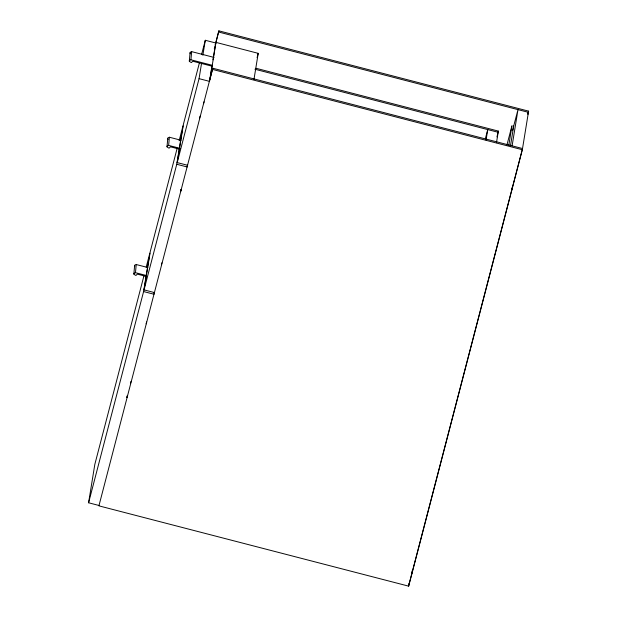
<?xml version="1.0" encoding="UTF-8"?>
<svg xmlns="http://www.w3.org/2000/svg" width="617" height="617" viewBox="0 0 617 617"><rect width="100%" height="100%" fill="white"/><g stroke="black" fill="none" stroke-linecap="round" stroke-linejoin="round"><path stroke-width="0.93" d="M133.866 273.971L134.599 265.804M146.229 275.467L135.478 272.691L136.21 264.531L134.768 265.156A1.334 1.327 5 0 0 134.645 266.143L134.776 266.451M167.022 146.676L167.755 138.517M180.287 148.412L168.634 145.404L169.367 137.236L167.924 137.861A1.334 1.327 5 0 0 167.801 138.848L168.132 139.427M189.326 61.068L190.051 52.908M212.449 65.348L190.931 59.795L191.663 51.635L190.221 52.252A1.334 1.327 5 0 0 190.098 53.239L190.429 53.818M99.005 505.477L88.586 502.778L94.825 464.393L144.023 275.506M88.586 502.778L143.599 291.556L149.838 253.171L146.206 267.13M154.458 292.581L144.039 289.874L150.278 251.497L177.179 148.211M154.327 292.389L154.019 294.255L143.599 291.556M144.039 289.874L176.755 164.269L182.994 125.883L179.123 140.769M187.614 165.287L177.195 162.587L183.434 124.202L199.468 62.656M177.195 162.587L199.06 78.66L201.489 63.682M202.862 55.252L205.299 40.275L215.719 42.974L212.973 59.826M187.483 165.094L187.175 166.968L176.755 164.269M212.063 65.441L209.479 81.359L199.06 78.66M210.088 78.59L215.973 42.388L258.214 53.34L253.988 79.331M215.233 44.84L218.865 30.85L528.607 111.145L522.337 149.723L408.655 586.15L98.913 505.855L212.788 68.232L522.53 148.535L408.847 584.962M215.271 45.095L218.865 30.85M408.655 586.15L409.156 583.104M411.547 574.612L412.148 570.895M486.057 139.99L487.746 129.585L485.34 138.84M496.477 142.689L498.359 131.097L256.07 68.286M508.763 145.512L512.01 125.536M510.452 145.944L513.699 125.968M512.11 145.836L517.995 109.633L512.48 130.634M511.601 190.499L512.056 187.715M201.651 54.265L205.299 40.275M214.3 48.828L214.785 46.961M126.894 397.217L127.38 395.35M130.534 383.234L131.02 381.375M161.415 264.685L161.909 262.803M180.503 191.424L181.012 189.45M199.638 117.947L200.124 116.096M126.948 397.471L127.526 395.559M146.129 323.84L146.615 321.981M180.727 191.332L181.213 189.465M203.556 103.671L204.042 101.805M209.626 80.357L212.788 68.232M257.088 57.651L258.214 53.34M496.963 136.912L498.359 131.097M506.904 145.118L511.763 126.462M527.882 113.944L528.607 111.145M527.928 114.199L528.414 112.333L218.673 32.038M190.931 59.795L189.496 60.42A1.334 1.327 5 0 0 189.365 61.407L191.378 62.595L192.782 61.23L212.233 66.25M168.634 145.404L167.192 146.021A1.334 1.327 5 0 0 167.068 147.008L169.073 148.203L170.485 146.831L179.74 149.221M135.478 272.691L134.036 273.316A1.334 1.327 5 0 0 133.912 274.303L135.917 275.49L137.329 274.125L146.584 276.516M191.663 51.635L214.076 57.42M254.944 69.235L498.166 132.293M212.595 69.428L522.337 149.723M169.367 137.236L181.02 140.244M136.21 264.531L147.864 267.539"/></g></svg>
